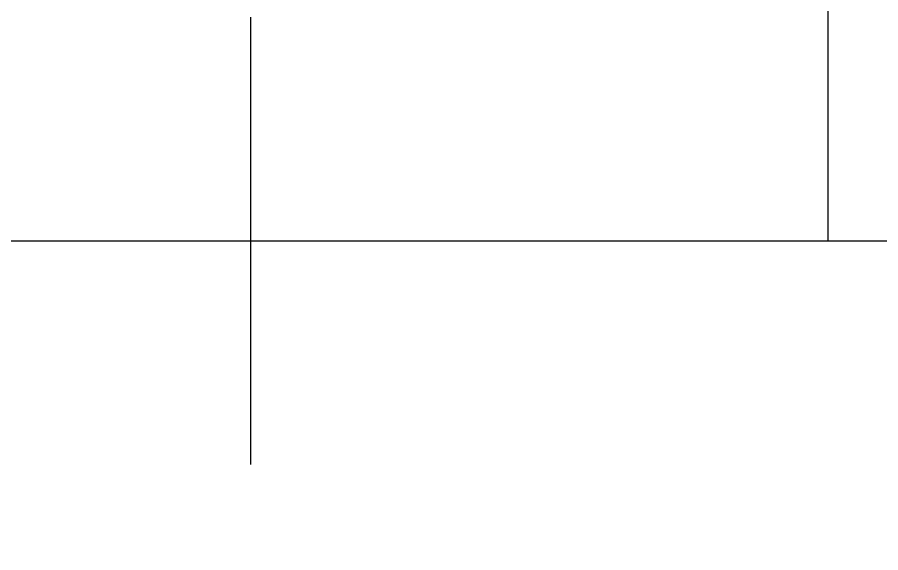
# Model space of a CAD drawing. Extents: x 11249 to 82946, y 15238 to 34763.
# Drawn here: x 39291.5 to 39484.4, y 16576.7 to 16696.5 of the extents above; entities that cross this region are included whole.
import ezdxf

# ---------------------------------------------------------------- set-up
doc = ezdxf.new("R2010")
doc.units = 0
doc.header["$LTSCALE"] = 250
doc.layers.add('03_Lines_Waterlines', color=7, linetype='CONTINUOUS', lineweight=25)
doc.layers.add('Make2D$Visible$Curves$0', color=18, linetype='CONTINUOUS', true_color=0x000000)

msp = doc.modelspace()

# ---------------------------------------------------------------- linework, layer by layer
at = {"layer": '03_Lines_Waterlines'}
msp.add_lwpolyline([(34093.68, 21446.46, 0.000019), (29145.23, 21446.47)], format="xyb", dxfattribs=at)
msp.add_lwpolyline([(39472.65, 16646.46), (39472.65, 16746.46), (39462.37, 16749.43), (39452.09, 16752.37), (39441.8, 16755.3), (39431.5, 16758.21), (39421.2, 16761.11), (39410.9, 16763.99), (39400.6, 16766.85), (39390.28, 16769.71), (39379.62, 16772.65), (39370, 16775.28), (39360.38, 16777.91), (39341.14, 16783.13), (39321.88, 16788.32), (39302.62, 16793.47), (39288.83, 16797.13)], dxfattribs=at)
at = {"layer": '03_Lines_Waterlines', "color": 2}
msp.add_open_spline([(34343.68, 16746.46), (34352.06, 16746.46), (34368.83, 16746.46), (34402.36, 16746.46), (34444.27, 16746.46), (34494.56, 16746.46), (34561.61, 16746.46), (34645.43, 16746.46), (34746.02, 16746.46), (34846.61, 16746.46), (34980.74, 16746.46), (35148.41, 16746.46), (35349.63, 16746.46), (35550.87, 16746.46), (35752.1, 16746.46), (35953.34, 16746.46), (36154.56, 16746.46), (36422.84, 16746.46), (36758.14, 16746.46), (37160.36, 16746.46), (37562.38, 16746.46), (37964.16, 16746.46), (38298.73, 16746.46), (38566.21, 16746.46), (38766.73, 16746.46), (38967.14, 16746.46), (39134.06, 16746.46), (39267.54, 16746.46), (39367.62, 16746.46), (39467.67, 16746.46), (39567.69, 16746.46), (39667.69, 16746.46), (39767.66, 16746.46), (39867.6, 16746.46), (39967.52, 16746.46), (40067.42, 16746.46), (40167.3, 16746.46), (40267.16, 16746.46), (40367, 16746.46), (40466.83, 16746.46), (40566.64, 16746.46), (40666.44, 16746.46), (40766.22, 16746.46), (40866, 16746.46), (40965.77, 16746.46), (41065.52, 16746.46), (41165.27, 16746.46), (41265.02, 16746.46), (41364.76, 16746.46), (41464.5, 16746.46), (41597.48, 16746.46), (41763.71, 16746.46), (41963.2, 16746.46), (42162.71, 16746.46), (42362.26, 16746.46), (42561.84, 16746.46), (42761.49, 16746.46), (42961.19, 16746.46), (43160.98, 16746.46), (43360.85, 16746.46), (43560.83, 16746.46), (43760.91, 16746.46), (43961.11, 16746.46), (44161.45, 16746.46), (44361.92, 16746.46), (44562.55, 16746.46), (44763.35, 16746.46), (44964.32, 16746.46), (45131.95, 16746.46), (45249.38, 16746.47), (45303.92, 16746.46), (45329.1, 16746.46), (45341.69, 16746.47), (45354.28, 16746.46), (45379.46, 16746.37), (45417.23, 16746), (45484.4, 16744.92), (45568.39, 16742.95), (45669.2, 16740.02), (45803.68, 16735.61), (45938.26, 16730.73), (46072.95, 16725.72), (46207.73, 16720.69), (46342.63, 16715.74), (46477.67, 16711.06), (46562.13, 16708.29), (46629.74, 16706.2), (46680.47, 16704.71), (46731.21, 16703.29), (46781.98, 16701.97), (46832.76, 16700.74), (46883.57, 16699.63), (46934.39, 16698.65), (46985.23, 16697.81), (47036.08, 16697.14), (47086.94, 16696.66), (47137.81, 16696.41), (47171.72, 16696.41), (47188.68, 16696.46)], degree=3, knots=[1, 1, 1, 1, 1.001953, 1.003906, 1.007812, 1.011719, 1.015625, 1.023438, 1.03125, 1.039062, 1.046875, 1.0625, 1.078125, 1.09375, 1.109375, 1.125, 1.140625, 1.15625, 1.1875, 1.21875, 1.25, 1.28125, 1.3125, 1.328125, 1.34375, 1.359375, 1.375, 1.382812, 1.390625, 1.398438, 1.40625, 1.414062, 1.421875, 1.429688, 1.4375, 1.445312, 1.453125, 1.460938, 1.46875, 1.476562, 1.484375, 1.492188, 1.5, 1.507812, 1.515625, 1.523438, 1.53125, 1.539062, 1.546875, 1.554688, 1.5625, 1.578125, 1.59375, 1.609375, 1.625, 1.640625, 1.65625, 1.671875, 1.6875, 1.703125, 1.71875, 1.734375, 1.75, 1.765625, 1.78125, 1.796875, 1.8125, 1.828125, 1.84375, 1.851562, 1.855469, 1.856445, 1.857422, 1.858398, 1.859375, 1.863281, 1.867188, 1.875, 1.882812, 1.890625, 1.90625, 1.914062, 1.921875, 1.9375, 1.945312, 1.953125, 1.957031, 1.960938, 1.964844, 1.96875, 1.972656, 1.976562, 1.980469, 1.984375, 1.988281, 1.992188, 1.996094, 2, 2, 2, 2], dxfattribs=at)
at = {"layer": 'Make2D$Visible$Curves$0', "color": 0, "linetype": 'ByBlock', "lineweight": -2}
for p, q in [((39343.68, 16596.46), (39343.68, 16696.46)), ((12584.77, 16646.46), (50512.8, 16646.46))]:
    msp.add_line(p, q, dxfattribs=at)

doc.saveas('drawing.dxf')
